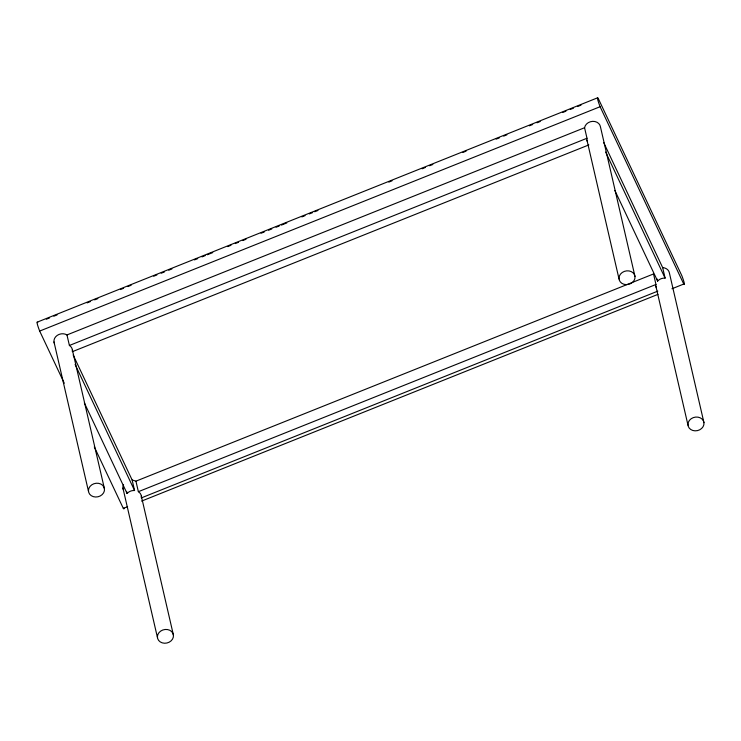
<?xml version="1.0" encoding="UTF-8"?>
<svg xmlns="http://www.w3.org/2000/svg" width="741" height="741" viewBox="0 0 741 741"><rect width="100%" height="100%" fill="white"/><g stroke="black" fill="none" stroke-linecap="round" stroke-linejoin="round"><path stroke-width="1.11" d="M37.217 322.14L597.644 97.784M46.331 319.214L49.554 317.926M53.843 316.203L57.066 314.916M87.123 302.884L90.346 301.587M94.644 299.873L97.868 298.586M120.413 289.555L123.627 288.268M127.924 286.545L131.148 285.257M153.693 276.236L156.916 274.939M161.205 273.225L164.428 271.938M168.726 270.215L171.94 268.927M194.485 259.896L197.708 258.609M202.006 256.895L205.22 255.599M207.369 254.747L212.741 252.588M227.765 246.577L230.988 245.29M235.286 243.567L238.509 242.279M242.798 240.556L246.021 239.269M261.054 233.248L264.268 231.961M268.566 230.247L271.79 228.95M276.078 227.237L279.301 225.94M281.45 225.088L286.813 222.939M301.846 216.918L305.07 215.631M309.368 213.908L312.582 212.621M314.73 211.759L317.954 210.472M388.812 182.101L392.035 180.813M422.092 168.781L425.315 167.494M429.604 165.771L432.827 164.483M462.893 152.451L466.108 151.155M496.174 139.123L499.388 137.835M503.685 136.112L506.909 134.825M529.454 125.803L532.677 124.507M536.966 122.793L540.189 121.505M562.734 112.475L565.957 111.187M570.246 109.464L573.469 108.177M577.767 106.454L580.99 105.166M64.282 383.227L39.681 331.07L600.108 106.713A10.105 0.973 68.2 0 1 598.163 98.294L681.803 275.624A10.105 0.973 68.2 0 1 683.748 284.044L671.939 288.777M54.491 343.639A8.086 6.836 -13 0 1 57.196 335.414A8.086 6.836 -13 0 1 66.968 334.941L584.566 127.73A8.086 6.836 -13 0 1 592.652 121.357A8.086 6.836 -13 0 1 600.479 126.97L634.981 276.439A8.086 6.836 -13 0 1 623.802 284.229A8.086 6.836 -13 0 1 622.236 272.484A8.086 6.836 -13 0 1 634.981 276.439M588.854 144.912L72.331 351.688A8.086 6.836 -13 0 0 69.404 345.473L586.992 138.252L584.566 127.73M73.155 354.958L132.13 479.983L135.936 481.168L653.525 273.957L655.961 284.479A8.086 6.836 -13 0 0 656.424 287.99M657.813 291.13L141.299 497.915A8.086 6.836 -13 0 0 138.363 491.691L655.961 284.479M94.292 446.86L123.321 508.409L127.619 506.687M141.577 501.101L657.98 294.362M600.108 106.713L683.748 284.044M603.693 142.559L662.658 267.594L665.094 278.116A8.086 6.836 -13 0 0 657.619 281.108L614.863 190.465M605.629 152.044L665.094 278.116M75.1 364.442L134.556 490.514A8.086 6.836 -13 0 0 127.081 493.506L84.335 402.854M703.95 422.666A8.086 6.836 -13 0 0 691.205 418.702A8.086 6.836 -13 0 0 692.761 430.456A8.086 6.836 -13 0 0 703.95 422.666L669.447 273.197A8.086 6.836 -13 0 0 662.658 267.594M657.128 279.005L657.619 281.108M655.915 286.276L688 425.223M586.955 140.058L619.031 278.996M141.336 496.118L173.413 635.056A8.086 6.836 -13 0 1 162.233 642.855A8.086 6.836 -13 0 1 160.667 631.1A8.086 6.836 -13 0 1 173.413 635.056M135.936 481.168L138.363 491.691M132.13 479.983L134.556 490.514M126.6 491.394L127.081 493.506M122.95 488.152L157.463 637.612M72.377 349.891L104.453 488.828A8.086 6.836 -13 0 1 93.264 496.627A8.086 6.836 -13 0 1 91.708 484.873A8.086 6.836 -13 0 1 104.453 488.828M66.968 334.941L69.404 345.473M53.991 341.925L88.494 491.394M39.681 331.07A10.105 0.973 68.2 0 1 37.745 322.65M123.96 508.03A10.105 0.973 68.2 0 1 123.321 508.409M123.46 489.857A8.086 6.836 -13 0 1 123.571 484.586M587.456 141.772A8.086 6.836 -13 0 1 586.992 138.252"/></g></svg>
